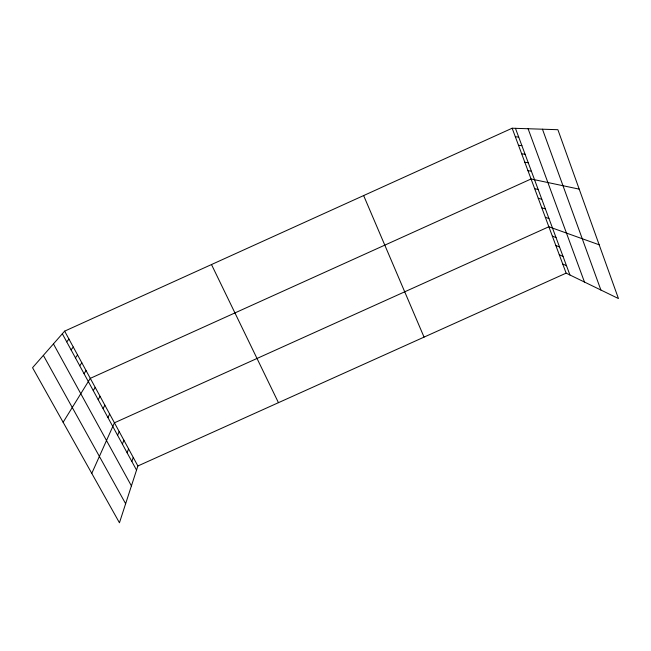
<?xml version="1.0" encoding="UTF-8"?>
<svg xmlns="http://www.w3.org/2000/svg" width="651" height="651" viewBox="0 0 651 651"><rect width="100%" height="100%" fill="white"/><g stroke="black" fill="none" stroke-linecap="round" stroke-linejoin="round"><path stroke-width="0.98" d="M64.644 331.139L137.882 465.97L119.45 522.777L32.55 367.693L64.644 331.139L512.15 128.223L557.891 129.704L618.45 298.549L566.134 273.143L512.15 128.223M131.852 461.478L133.252 457.441M127.124 452.811L128.589 448.856M122.38 444.08L123.902 440.222M117.595 435.307L119.182 431.54M91.775 473.383L114.438 422.808L548.858 226.76L599.172 244.792M107.96 417.6L109.661 414.02M103.094 408.665L104.86 405.182M98.195 399.673L100.034 396.296M93.272 390.633L95.176 387.353M63.131 422.263L90.286 378.353L531.061 178.984L579.211 189.14M84.044 373.674L86.07 370.582M79.748 365.781L81.831 362.778M75.426 357.847L77.567 354.925M71.081 349.864L73.278 347.04M66.711 341.84L68.973 339.106M137.882 465.97L566.134 273.143M515.348 136.8L518.676 137.011M518.522 145.319L521.882 145.645M521.679 153.799L525.072 154.23M524.82 162.237L528.246 162.766M527.945 170.635L531.403 171.262M534.658 188.652L538.182 189.506M538.239 198.27L541.795 199.23M541.803 207.824L545.383 208.906M545.343 217.32L548.956 218.516M552.349 236.15L556.035 237.566M555.832 245.476L559.543 247.006M559.282 254.753L563.025 256.388M562.716 263.972L566.492 265.714M43.365 355.373L125.635 503.728M53.439 343.899L131.421 485.898M62.325 333.776L136.539 470.103M211.494 264.55L278.449 402.676M363.64 195.56L424.053 337.12M515.454 128.328L569.934 274.991M528.099 128.743L584.468 282.046M542.462 129.207L600.889 290.02"/></g></svg>
